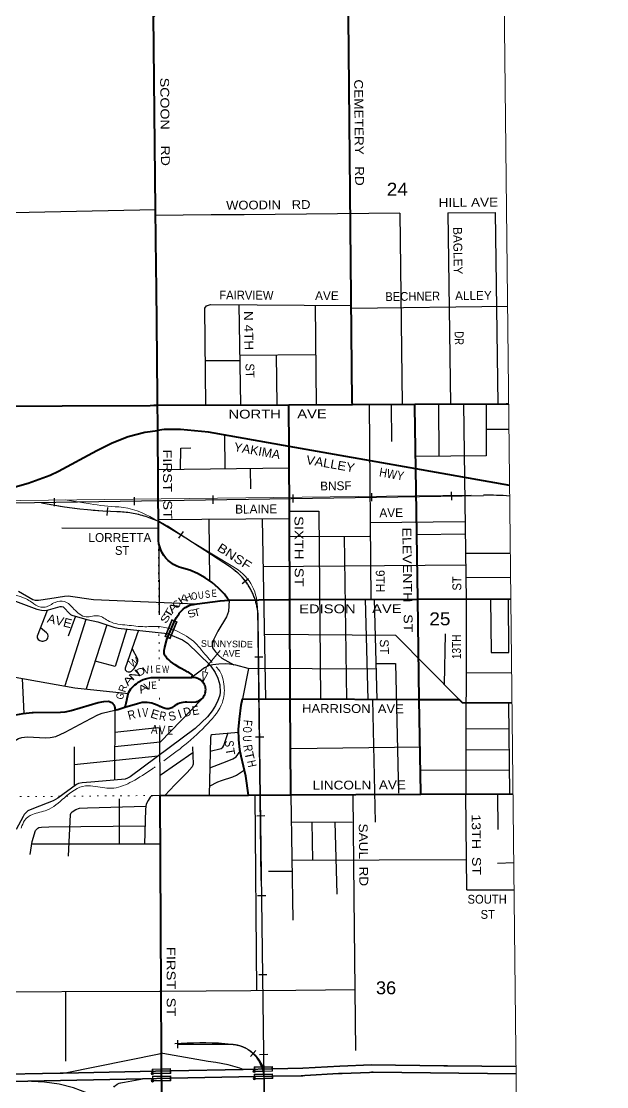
# Model space of a CAD drawing. Header units: feet. Extents: x -2 to 285336, y -549186 to -364975.
# Drawn here: x 246708 to 254670, y -436018 to -421539 of the extents above; entities that cross this region are included whole.
import ezdxf
from ezdxf.enums import TextEntityAlignment as Align

# ---------------------------------------------------------------- set-up
doc = ezdxf.new("R2010")
doc.units = ezdxf.units.FT
doc.header["$LTSCALE"] = 70
doc.header["$PDMODE"] = 32
doc.header["$PDSIZE"] = 35
doc.linetypes.add('DOTTED', pattern=[1.5, 0.3, -1.2])
for name, color, linetype, lineweight in [('18', 7, 'Continuous', 35), ('19', 7, 'Continuous', 25), ('26', 7, 'Continuous', 40), ('27', 7, 'Continuous', 13), ('29', 7, 'Continuous', 25), ('34', 7, 'Continuous', 25), ('39', 7, 'Continuous', 13), ('4', 7, 'Continuous', 13), ('55', 7, 'Continuous', 13), ('61', 7, 'Continuous', 13), ('7', 7, 'DOTTED', 13)]:
    doc.layers.add(name, color=color, linetype=linetype, lineweight=lineweight)
doc.layers.add('30', color=7, linetype='Continuous')

msp = doc.modelspace()

# ---------------------------------------------------------------- linework, layer by layer
at = {"layer": '18'}
msp.add_line((246798.09, -435942.89), (248353.86, -435911.76), dxfattribs=at)
for points in [[(247278.19, -435833.25), (247238.45, -435834.05), (246274.64, -435853.34), (244797.24, -435882.91), (244374.97, -435878.8), (243955.45, -435830.57), (243543.26, -435738.76), (243189.36, -435622.37), (242939.46, -435516.6), (242580, -435329.68), (242227.71, -435096.84), (241901.68, -434828.45), (241605.5, -434527.44), (241577.65, -434495.68), (239703.62, -432175.93), (239570.38, -432010.99), (239366.93, -431747.58), (239036.28, -431389.63), (238670.03, -431068.21), (238272.19, -430786.84), (237847.11, -430548.59), (237399.46, -430356.08), (235245, -429538.54), (234833.43, -429342.92)], [(246798.09, -435942.89), (244824.24, -435982.39), (244802.33, -435982.83), (244774.24, -435982.55), (244368.77, -435978.61), (243938.84, -435929.18), (243516.44, -435835.1), (243153.95, -435715.9), (242904.63, -435610.76), (242532.06, -435417.5), (242170.85, -435179.16), (241836.53, -434904.37), (241532.77, -434596.15), (241521.69, -434583.52), (241501.04, -434559.98), (241479.66, -434533.52), (239576.59, -432177.81)], [(247278.19, -435833.25), (248741.84, -435803.97), (249724.61, -435784.3)], [(249724.61, -435784.3), (250127.31, -435776.24), (250537.19, -435768.04), (251040.73, -435739.36), (251469.06, -435721.93), (252452.39, -435733.65), (252466.83, -435733.82), (252502.39, -435734.24), (253436.82, -435745.29)], [(248353.86, -435911.76), (248743.62, -435903.95), (250128.24, -435876.24), (250513.44, -435868.54), (250538.3, -435868.04), (250563.44, -435866.61), (251023.73, -435840.38), (251043.75, -435839.24), (251073.73, -435838.02), (251442.87, -435823), (251469.08, -435821.93), (251492.87, -435822.22), (253437.92, -435845.28)]]:
    msp.add_lwpolyline(points, dxfattribs=at)
at = {"layer": '19'}
for points in [[(247278.19, -435833.25), (247302.17, -435828.41), (248584.82, -435569.19), (248612.39, -435564.14)], [(249724.61, -435784.3), (249703.51, -435776.44), (249681.61, -435768.28), (249520.66, -435720.53), (249355.61, -435689.86), (249250.42, -435677.48), (248634.82, -435566.64), (248612.39, -435564.14)], [(248102.47, -436332.74), (248093.98, -436331.69), (248030.73, -436317.01), (247969.36, -436295.81), (247910.54, -436268.31), (247854.92, -436234.81), (247785.87, -436194.11), (247605.76, -436105.05), (247417.34, -436035.29), (247222.66, -435985.62), (247023.85, -435956.57), (246848.09, -435949.47), (246798.09, -435942.89)], [(247965.69, -436023.36), (247976, -436011.33), (247987.51, -436000.44), (247988.42, -435999.74), (248013.46, -435982.63), (248038.42, -435971.58), (248056.76, -435965.35), (248059.7, -435964.68), (248084.42, -435959.42), (248109.7, -435954.95), (248309.41, -435919.62), (248353.86, -435911.76)]]:
    msp.add_lwpolyline(points, dxfattribs=at)
at = {"layer": '26'}
for p, q in [((248561.2, -426757.83), (250345.98, -426750.1)), ((252060.56, -426742.68), (253302.58, -426737.3)), ((253302.58, -426737.3), (253337.7, -426737.23)), ((250359.12, -429396.39), (250348.79, -427316.23)), ((252100.55, -429390.47), (252073.86, -427622.7)), ((250365.84, -430750.75), (250359.12, -429396.39)), ((252100.55, -429390.47), (253366.85, -429386.16)), ((252121.2, -430758.22), (252100.55, -429390.47)), ((252140.62, -432043.72), (253396.03, -432037.41)), ((249797.92, -432055.2), (250372.3, -432052.38)), ((250372.3, -432052.38), (252140.62, -432043.72))]:
    msp.add_line(p, q, dxfattribs=at)
for points in [[(248561.2, -426757.83), (248560.2, -426660.29), (248554.68, -426123.37), (248544.85, -425166.02), (248541.88, -424876.66), (248533.88, -424098.35), (248506.75, -421457.61)], [(251210.07, -426746.36), (251209.76, -426716.66), (251155.98, -421482.5), (251155.59, -421445.17)], [(235370.44, -426853.87), (237873.89, -426856.35), (243231.73, -426778.8), (247261.66, -426762.94), (248460.88, -426758.23), (248510.88, -426758.03), (248561.2, -426757.83)], [(248563.2, -427097.88), (248562.62, -426999.08), (248561.2, -426757.83)], [(250345.98, -426750.1), (251210.07, -426746.36), (252060.56, -426742.68)], [(250348.79, -427316.23), (250346.16, -426786.68), (250345.98, -426750.1)], [(252073.86, -427622.7), (252061.15, -426781.2), (252060.56, -426742.68)], [(253300.14, -426737.32), (253302.58, -426737.3), (253323.93, -426737.08)], [(243241.9, -427999.99), (243352.29, -427997.35), (245865.74, -427956.95), (246201.3, -427939.52), (246295.57, -427928.24), (246625.77, -427866.04), (246801.5, -427817.99), (247098.48, -427705.41), (247213.91, -427651.68), (247736, -427370.93), (247944.69, -427266.07), (248163.2, -427183.61), (248389.13, -427124.44), (248563.2, -427097.88)], [(250348.79, -427316.23), (249253.74, -427121.69), (248871.13, -427087.67), (248652.18, -427086.25), (248620.01, -427089.21), (248563.2, -427097.88)], [(249532.92, -429408.13), (249512.5, -429381.73), (249469.8, -429326.55), (249390.16, -429242.2), (249302.14, -429166.63), (249206.7, -429100.67), (249104.89, -429045.05), (248997.82, -429000.38), (248886.67, -428967.15), (248855.44, -428957.67), (248814.66, -428941.12), (248775.84, -428920.39), (248739.39, -428895.72), (248705.73, -428867.37), (248675.21, -428835.66), (248648.17, -428800.93), (248624.91, -428763.57), (248605.69, -428723.98), (248590.71, -428682.6), (248580.13, -428639.88), (248574.08, -428596.29), (248571.56, -428519.35), (248563.2, -427097.88)], [(253349.94, -427849.43), (252073.86, -427622.7), (250348.79, -427316.23)], [(248794.67, -429683.83), (248820.64, -429640.59), (248835.73, -429615.48), (248852.85, -429590.59), (248856.9, -429584.71), (248881.27, -429556.22), (248908.48, -429530.44), (248938.23, -429507.64), (248951.03, -429499.25), (248974.91, -429485.88), (249000.06, -429475.08), (249026.2, -429466.97), (249048.32, -429462.58), (249073.42, -429459.49), (249098.32, -429456.09), (249412.37, -429413.29), (249469.27, -429409.05), (249532.92, -429408.13)], [(249532.92, -429408.13), (250339.68, -429396.46), (250359.12, -429396.39), (252100.55, -429390.47)], [(249027.19, -430458.36), (249035.19, -430432.45), (249025.56, -430420.71), (249012.32, -430407.63), (248997.78, -430396), (248982.11, -430385.95), (248965.47, -430377.6), (248948.05, -430371.04), (248863.02, -430326.32), (248798.67, -430286.38), (248738.85, -430239.94), (248713.96, -430216.28), (248688.92, -430192.47), (248667.93, -430167.52), (248665.93, -430164.49), (248660.34, -430153.72), (248655.9, -430142.42), (248652.68, -430130.72), (248650.69, -430118.74), (248649.97, -430106.63), (248650.51, -430094.5), (248652.32, -430082.5), (248654.24, -430074.6), (248660.05, -430044.77), (248687.71, -429938.76), (248703.73, -429896.01), (248794.67, -429683.83)], [(248116.97, -430861.29), (248123.22, -430840.8), (248134.05, -430805.23), (248156.63, -430700.52), (248163.14, -430677.69), (248172.43, -430654.41), (248184.1, -430632.23), (248198.03, -430611.39), (248214.06, -430592.12), (248253.73, -430555.25), (248272.76, -430540.96), (248297.68, -430522.3), (248322.76, -430506.57), (248329.53, -430502.33), (248363.2, -430485.84), (248398.41, -430472.96), (248434.78, -430463.83), (248471.9, -430458.56), (248509.37, -430457.19), (248520.69, -430457.55), (249026.38, -430458.36), (249027.19, -430458.36)], [(248116.97, -430861.29), (248288.53, -430809.92), (248319.86, -430800.13), (248352.04, -430793.68), (248384.72, -430790.62), (248417.54, -430791), (248450.14, -430794.8), (248482.16, -430801.99), (248482.64, -430802.15), (248507.53, -430810.29), (248532.64, -430820.88), (248637.68, -430865.19), (248651.89, -430870.24), (248666.64, -430874.29), (248681.73, -430876.78), (248697, -430877.67), (248712.28, -430876.97), (248727.4, -430874.67), (248742.2, -430870.8), (248756.52, -430865.41), (248770.19, -430858.55), (248783.07, -430850.3), (248791.58, -430843.72), (248800.24, -430836.67), (248820.11, -430822.86), (248841.31, -430811.21), (248863.61, -430801.85), (248886.78, -430794.86), (248910.54, -430790.33), (248934.65, -430788.31), (248958.84, -430788.83), (249022.23, -430790.67), (249085.47, -430785.87), (249090.86, -430785.15), (249104.12, -430781.09), (249120.26, -430774.43), (249135.62, -430766.12), (249150.03, -430756.26), (249163.32, -430744.94), (249175.36, -430732.3), (249186.01, -430718.46), (249195.16, -430703.59), (249202.7, -430687.84), (249208.55, -430671.39), (249212.66, -430654.42), (249214.96, -430637.12), (249215.45, -430619.67), (249214.1, -430602.26), (249210.95, -430585.09), (249206.02, -430568.34), (249199.36, -430552.2), (249191.06, -430536.84), (249181.19, -430522.44), (249169.87, -430509.14), (249157.23, -430497.1), (249143.39, -430486.45), (249128.52, -430477.31), (249112.78, -430469.76), (249096.33, -430463.91), (249079.36, -430459.81), (249076.38, -430459.41), (249027.19, -430458.36)], [(246634.56, -430965.28), (246731.24, -430945.43), (246854.87, -430933.31), (246868.85, -430932.76), (247239.89, -430926.58), (247304.43, -430922.23), (247368.16, -430911.16), (247387.98, -430906.29), (247752.93, -430798.78), (247831.66, -430783.94), (247894.81, -430778.08), (247906.16, -430781.31), (247917.1, -430785.71), (247927.53, -430791.22), (247937.33, -430797.8), (247946.38, -430805.37), (247954.59, -430813.84), (247961.87, -430823.12), (247968.14, -430833.11), (247973.33, -430843.71), (247977.39, -430854.78), (247980.27, -430866.23), (247981.93, -430877.91), (247982.37, -430889.7), (247981.8, -430899.37), (248019.49, -430890.49), (248116.97, -430861.29)], [(249797.92, -432055.2), (249763.39, -431795.87), (249698.61, -431523.7), (249680.93, -431437.64), (249664.8, -431300.36), (249663.1, -431162.14), (249675.86, -431024.51), (249697.83, -430834.15), (249714.52, -430747.98), (250365.84, -430750.75)], [(250372.3, -432052.38), (250372.17, -432024.96), (250365.84, -430750.75)], [(253382.47, -430805.57), (252708.84, -430801.46), (252666.68, -430760.54), (252121.2, -430758.22), (250365.84, -430750.75)], [(252140.62, -432043.72), (252140.29, -432022.27), (252121.2, -430758.22)], [(248608.18, -434719.77), (248594.89, -432060.48), (249797.92, -432055.2)], [(248613.44, -435772.75), (248612.39, -435564.14), (248608.18, -434719.77)], [(248619.07, -436347.19), (248617.08, -436076.12), (248613.44, -435772.75)]]:
    msp.add_lwpolyline(points, dxfattribs=at)
at = {"layer": '27'}
for p, q in [((249176.71, -430376.57), (249180.55, -430510.33)), ((249176.71, -430376.57), (249244.1, -430392.56)), ((249176.71, -430376.57), (249180.55, -430510.33)), ((249176.71, -430376.57), (249244.1, -430392.56)), ((249244.1, -430392.56), (249180.55, -430510.33)), ((249244.1, -430392.56), (249180.55, -430510.33))]:
    msp.add_line(p, q, dxfattribs=at)
msp.add_lwpolyline([(249210.27, -430385.18), (249227.97, -430310.57), (249413.09, -430091.54)], dxfattribs=at)
at = {"layer": '29'}
for p, q in [((248533.89, -424099.23), (243211.5, -424218.82)), ((249290.69, -424171.2), (248528.66, -424178.36)), ((251856.35, -424147.1), (251888.73, -426743.42)), ((252511.13, -424142.71), (252545.17, -426740.58)), ((249668.15, -425389.19), (249688.46, -426752.95)), ((250704.1, -425396.57), (250716.67, -426748.5)), ((251196.63, -425438.71), (253323.12, -425412.32)), ((249678.39, -426077), (250710.34, -426067.64)), ((250173.93, -426072.51), (250183.76, -426750.8)), ((249208.46, -426149.7), (249679.47, -426149.03)), ((251437.87, -426745.37), (251462.97, -429403.29)), ((251736.29, -426744.08), (251741.23, -427250.36)), ((252381.11, -426741.29), (252387.99, -427451.39)), ((253030.1, -427082.3), (253341.5, -427082.24)), ((249471.12, -427160.31), (249478.09, -427617.7)), ((248566.32, -427628.17), (250350.24, -427607.68)), ((249820.69, -427613.76), (249826.62, -427894.36)), ((248570.32, -428309.35), (250353.66, -428296.88)), ((249258.21, -428304.54), (249265.56, -429135.22)), ((249985, -428299.46), (250031.23, -430749.33)), ((251453.03, -428350.45), (252742.16, -428338.86)), ((247259.04, -428424.04), (248568.81, -428425.23)), ((250355.64, -428542.62), (251441.51, -428533.9)), ((251100.65, -428536.64), (251131.08, -430754.01)), ((252087.33, -428515), (252744.45, -428502.76)), ((248578.34, -428637.17), (248582.88, -429607.21)), ((252748.15, -428766.55), (253350.04, -428766.9)), ((252750.47, -428932.2), (249997.67, -428954.3)), ((252752.78, -429097.33), (253362.44, -429092.74)), ((251386.05, -429392.9), (251421.55, -430755.24)), ((251507.74, -429392.49), (251544.2, -430755.76)), ((247587.46, -429667.59), (247298.37, -430571.17)), ((247445.88, -429623.72), (247343.27, -429894.88)), ((247870.2, -429742.51), (247592.08, -430612.88)), ((252473.6, -429864.93), (252459.33, -430551.68)), ((249798.69, -430334.16), (249714.52, -430747.98)), ((253377.93, -430393.25), (252761.47, -430396.72)), ((246720.81, -430468.34), (246741.19, -430944.45)), ((251483.77, -430755.51), (251518.34, -432423.97)), ((253335.18, -430805.28), (253346.81, -432037.66)), ((247981.8, -430899.37), (247975.23, -431851.37)), ((252754.32, -431156), (253338.42, -431148.62)), ((247426.02, -431400.19), (247426.56, -431934.72)), ((252130.98, -431405.5), (250382.08, -431425.6)), ((252753.86, -431437.73), (253341.12, -431434.3)), ((248568.18, -431526.57), (247426.27, -431645.08)), ((248594.35, -431784.42), (249038.68, -431474.15)), ((252135.68, -431717.01), (253343.74, -431712.01)), ((252765.9, -433343.27), (252752.89, -432035.03)), ((253182.62, -432038.48), (253189.76, -432524.1)), ((248040.54, -432106.61), (248040.5, -432720.86)), ((249885.27, -432054.77), (249904.46, -434709.65)), ((250372.3, -432052.38), (250402.99, -433755.16)), ((251237.14, -433442.45), (251222.8, -432049.56)), ((250378.86, -432416.48), (251207.63, -432420.82)), ((250660.8, -432417.96), (250670.21, -432942.83)), ((250971.33, -432419.58), (250998.73, -433402.21)), ((248598.19, -432720.78), (246849.22, -432721.02)), ((252761.83, -432934.17), (250388.37, -432944)), ((253182.66, -432979.69), (253406.32, -432972.56)), ((250391.06, -433093.34), (250070.2, -433091.77)), ((252765.9, -433343.27), (253410.39, -433342.65)), ((251250.08, -434699.13), (251237.14, -433442.45)), ((247306.71, -434724.32), (247308.08, -435671.35)), ((251256.76, -435525.55), (251250.08, -434699.13))]:
    msp.add_line(p, q, dxfattribs=at)
for points in [[(251856.35, -424147.1), (249738.28, -424167), (249290.69, -424171.2)], [(252511.13, -424142.71), (253153.55, -424135.82), (253190.66, -426737.78)], [(249216.34, -426754.99), (249203.91, -425438.44), (249225.41, -425404.59), (249279.91, -425386.42), (251191.75, -425400.05)], [(253031.08, -426738.48), (253029.06, -427444.09), (252071.33, -427454.99)], [(252719.75, -426739.82), (252757.16, -429409.72), (252752.89, -432035.03)], [(248873.47, -427624.64), (248875.49, -427338.47), (249015.69, -427333.65)], [(250356.16, -428197.68), (250756.08, -428194.63), (250778.46, -430752.51)], [(246668.25, -429285.43), (246865.3, -429398.17), (246898.07, -429405.02), (246943.48, -429405.02), (247097.6, -429384.83), (247293.16, -429349.37), (247343.77, -429347.42), (247690.67, -429397.35), (249077.88, -429455)], [(246518.83, -429377.79), (246918.23, -429529.73), (246984.31, -429543.63), (247027.45, -429548.17), (247078.55, -429538.78), (247234.08, -429492.51), (247256.55, -429491.79), (247277.28, -429497.62), (247286.3, -429503.87), (247361.23, -429587.92), (247376.05, -429598.71), (247395.29, -429608.37), (247597.38, -429669.7), (247747.24, -429701.51), (247965.22, -429774.2), (248023.69, -429785.02), (248653.21, -429852.59), (248705.34, -429864.95), (248898.43, -429945.73), (248966.56, -429989.3), (249275.36, -430287.63), (249345.75, -430387.59), (249379.81, -430467.1), (249407.06, -430557.97), (249411.6, -430655.65), (249407.06, -430698.82), (249391.16, -430747.67), (249382.08, -430770.38), (249348.02, -430838.54), (249304.88, -430908.96), (249241.41, -430990.7), (249074.16, -431151.52), (248187.73, -431808.57), (248153.67, -431826.75), (248118.96, -431838.42), (247810.63, -431866.19), (247653.92, -431879.87)], [(249532.92, -429408.13), (249524.1, -429560.06), (249499.17, -429632.54), (249380.2, -429825.05), (249324.27, -429936.03), (249308.38, -429995.1), (249307.65, -430019.56), (249309.79, -430054.22), (249349.25, -430106.42), (249394.36, -430158.63), (249433.26, -430192.75), (249599.21, -430284.18)], [(253087.46, -429387.11), (253098.26, -430119.02), (253337.47, -430116.15), (253334.02, -429386.27)], [(247060.31, -429544.21), (246924.56, -429893.33), (246923.06, -429905.4), (246925.33, -429916.76), (246938.96, -429939.47), (246958.26, -429955.38), (246987.11, -429962.9), (247004.8, -429964.46), (247020.7, -429959.92), (247044.46, -429948.45), (247060.35, -429937.09), (247068.38, -429920.16), (247072.83, -429896.46), (247067.25, -429867.91), (247052.49, -429848.63), (246968.14, -429781.26)], [(248141.17, -429797.63), (247984.97, -430308.72), (247713.45, -430233.07)], [(248299.73, -429814.65), (248121.35, -430331.9), (248120.83, -430350.63), (248132.19, -430366.54), (248143.54, -430375.62), (248161.73, -430381.62), (248186.68, -430380.17), (248207.12, -430368.81), (248243.56, -430333.19), (248277.51, -430275.67), (248293.4, -430237.04), (248292.84, -430207.02), (248213.7, -430064.11)], [(252666.68, -430760.54), (251800.27, -429887.84), (250019.57, -429873.26)], [(244182.31, -432112.2), (244172.26, -431815.51), (244174.64, -431561.75), (244182.39, -431510.95), (244191.48, -431472.33), (244231.46, -431361.61), (244433.21, -430956.84), (244572.94, -430732.87), (244591.11, -430710.16), (244750.05, -430617.01), (244838.61, -430578.39), (244945.33, -430537.5), (245033.88, -430501.15), (245115.62, -430467.08), (245297.27, -430413.69), (245423.17, -430379.62), (245837.33, -430297.29), (245905.8, -430291.01), (245997.7, -430312.33), (246240.55, -430382.84), (247435.89, -430595.65), (248163.84, -430675.94)], [(251533.14, -430342.26), (249792.14, -430334.13), (249626.27, -430288.16), (249541.35, -430275.66), (249480.95, -430269.99), (249392.39, -430274.53), (249313.01, -430282.98), (249260.69, -430294.98), (249197.11, -430327.62), (249027.19, -430458.36)], [(251531.07, -430264.99), (251797.02, -430264.48), (251836.35, -432028.5)], [(249161.52, -430752.11), (248595.4, -431336.58), (247978.37, -431396.9)], [(245292.74, -432398.07), (245589.01, -432190.85), (246023.78, -431884.62), (246257.76, -431743.8), (246303.06, -431699.17), (246457.69, -431444.52), (246507.53, -431384.86), (246543.86, -431354.19), (246623.33, -431311.03), (246671.02, -431286.04), (246716.42, -431271.27), (246789.08, -431262.76), (247039.59, -431277.28), (247100.17, -431272.41), (247175.09, -431257.64), (247305.55, -431201.8), (247575.05, -431054.38), (247747.3, -430965.72), (247806.33, -430943), (247981.8, -430899.37)], [(248594.89, -432060.48), (248593.13, -431157.11), (248586.32, -431145.75), (248561.24, -431140.53), (247979.69, -431204.84)], [(249663.64, -431205.71), (249299.08, -431236.12), (249283.41, -431246.84), (249281.3, -431276.18), (249262.86, -432057.55)], [(249276.99, -431458.89), (249426.47, -431421.19), (249449.17, -431405.87), (249462.28, -431383.02), (249514.46, -431218.15)], [(249035.67, -431397.5), (249045, -431635.32), (249033.41, -431671.24), (248965.8, -431749.56), (248796.57, -431914.38), (248661.28, -432061.03)], [(249271.63, -431685.83), (249507.7, -431592.54), (249585.63, -431562.12), (249628.55, -431533.09), (249685.46, -431459.71)], [(249265.84, -431931.38), (249381.05, -431873.85), (249431.26, -431856.73), (249585.19, -431805.88), (249635.36, -431782.98), (249743.35, -431711.66)], [(247653.92, -431879.87), (247533.8, -431890.36), (247486.11, -431898.3), (247460.32, -431910.2), (247204.55, -432095.94), (247143.21, -432131.83), (246875.43, -432235.29), (246798.11, -432269.73), (246773.13, -432292.45), (246748.15, -432317.44), (246732.26, -432344.7), (246639.17, -432524.17)], [(248594.89, -432060.48), (248497.03, -432063.98), (248472.78, -432068.09), (248459.16, -432083.99), (248433.32, -432126.29), (248406.93, -432177.13), (248398.02, -432244.38), (248385.01, -432720.81)], [(247348.35, -432883.88), (247378.79, -432318.27), (247385.14, -432295.27), (247398.77, -432281.64), (247450.48, -432249.92), (247500.95, -432233.93), (247608.59, -432227.01), (248403.08, -432206.16)], [(246829.36, -432862.94), (246854.26, -432684.97), (246901.49, -432538.35), (246931.01, -432504.27), (246944.64, -432497.45), (246983.24, -432490.64), (247081.38, -432487.84), (248391.8, -432472.29)], [(245921.72, -434729.17), (248585.35, -434719.85), (248608.18, -434719.77)], [(248610.35, -434719.76), (250441.36, -434705.45), (251250.08, -434699.13)]]:
    msp.add_lwpolyline(points, dxfattribs=at)
at = {"layer": '34'}
for p, q in [((249319.13, -428094.97), (249317.35, -427984.37)), ((250404.82, -428080.13), (250403.04, -427969.53)), ((251476.85, -428060.28), (251475.07, -427949.69)), ((252562.54, -428045.44), (252560.76, -427934.85)), ((247161.4, -428129.65), (247159.63, -428019.05)), ((248247.1, -428114.81), (248245.32, -428004.21)), ((247878.38, -428144.31), (247872.88, -428254.78)), ((248908.25, -428471.18), (248847.9, -428563.88)), ((249799.36, -429115.04), (249711.72, -429182.53)), ((249993.21, -430180.72), (249882.61, -430182.13)), ((250004.4, -431266.45), (249893.8, -431267.86)), ((250020.64, -432338.54), (249910.04, -432339.95)), ((250031.83, -433424.28), (249921.23, -433425.69)), ((250048.07, -434496.37), (249937.47, -434497.78)), ((248835.34, -435494.81), (248835.25, -435384.2)), ((249824.8, -435606.17), (249899.02, -435524.16)), ((250059.27, -435582.11), (249948.66, -435583.51)), ((250008.02, -435846.05), (250007.62, -435814.92))]:
    msp.add_line(p, q, dxfattribs=at)
at = {"layer": '34', "lineweight": 13}
for p, q in [((247305.96, -428044.49), (247643.75, -428096.94)), ((247305.96, -428044.49), (247643.75, -428096.94)), ((248509.34, -428302.15), (249584.6, -428950.47)), ((248509.34, -428302.15), (249584.6, -428950.47)), ((248779.78, -428454.49), (249553.53, -428958.25)), ((248779.78, -428454.49), (249553.53, -428958.25)), ((249919.85, -429493.64), (249963.62, -433214.3)), ((249919.85, -429493.64), (249963.62, -433214.3))]:
    msp.add_line(p, q, dxfattribs=at)
at = {"layer": '34'}
for points in [[(226994.03, -427196.5), (238228.67, -428242.34), (238232.14, -428242.62), (238304.49, -428247.12), (238376.54, -428249.94), (238448.67, -428251.52), (238521.27, -428252.29), (238593.57, -428251.4), (238975.4, -428239.89), (238890.24, -428242.99), (243355.32, -428136.22), (245302.61, -428104.93), (246301.8, -428088.87), (252993.35, -427981.31)], [(249660.07, -429043.05), (249649.21, -429033.31), (249638.28, -429023.64), (249627.09, -429014.23), (249615.75, -429004.9), (249604.31, -428995.92), (249592.63, -428987.09), (249580.86, -428978.43), (249568.93, -428969.95), (249556.82, -428961.79), (249552.92, -428959.17), (248779.17, -428455.41), (248758.86, -428441.62), (248737.95, -428428.06), (248716.89, -428414.91), (248695.54, -428402.05), (248674.04, -428389.46), (248652.24, -428377.44), (248630.28, -428365.7), (248608.02, -428354.39), (248585.63, -428343.35), (248563.07, -428332.88), (248540.35, -428322.68), (248517.49, -428312.92), (248494.32, -428303.58), (248471.15, -428294.65), (248447.69, -428286.02), (248424.21, -428277.95), (248400.42, -428270.16), (248376.63, -428262.94), (248352.69, -428255.99), (248328.74, -428249.49), (248304.49, -428243.39), (248280.22, -428237.88), (248255.94, -428232.64), (248231.37, -428227.83), (248206.93, -428223.45), (248182.33, -428219.49), (248157.58, -428216.1), (248132.96, -428213), (248108.19, -428210.32), (248083.26, -428208.21), (248058.45, -428206.38), (248033.66, -428204.99), (248008.68, -428204.16), (247920.18, -428201.06), (247815.65, -428195.85), (247710.89, -428188.75), (247606.01, -428179.18), (247501.96, -428168.54), (247397.68, -428156.02), (247293.29, -428141.01), (247189.74, -428124.95), (247086.54, -428107.12), (246983.22, -428086.8)], [(250006.72, -435743.77), (250004.36, -435558.46), (249929.3, -429654.39), (249929.15, -429639.72), (249928.66, -429625.15), (249927.92, -429610.58), (249927.01, -429595.93), (249925.77, -429581.36), (249924.27, -429566.87), (249922.61, -429552.31), (249920.62, -429537.83), (249918.38, -429523.43), (249915.88, -429508.96), (249913.13, -429494.65), (249910.21, -429480.34), (249906.96, -429466.04), (249903.46, -429451.9), (249899.71, -429437.75), (249895.79, -429423.7), (249891.53, -429409.65), (249887.12, -429395.77), (249882.37, -429381.89), (249877.44, -429368.18), (249872.27, -429354.46), (249866.84, -429340.92), (249861.16, -429327.46), (249855.32, -429314.09), (249849.15, -429300.81), (249842.8, -429287.6), (249836.21, -429274.56), (249829.45, -429261.62), (249822.36, -429248.84), (249815.08, -429236.14), (249807.65, -429223.6), (249799.97, -429211.16), (249792.05, -429198.89), (249783.87, -429186.69), (249775.6, -429174.68), (249767, -429162.83), (249758.23, -429151.14), (249749.3, -429139.53), (249740.2, -429128.19), (249730.77, -429116.93), (249721.25, -429105.83), (249711.48, -429094.99), (249701.63, -429084.23), (249691.45, -429073.64), (249681.18, -429063.31), (249670.74, -429053.14), (249660.07, -429043.05)], [(248834.19, -435440.22), (249508.2, -435439.68), (249513.45, -435439.43), (249522.1, -435439.15), (249530.72, -435438.97), (249539.39, -435439), (249548, -435439.14), (249556.67, -435439.47), (249565.26, -435439.93), (249573.9, -435440.52), (249582.49, -435441.29), (249591.08, -435442.21), (249599.64, -435443.24), (249608.21, -435444.49), (249616.77, -435445.83), (249625.27, -435447.35), (249633.75, -435448.98), (249642.19, -435450.82), (249650.6, -435452.78), (249658.96, -435454.85), (249667.31, -435457.09), (249675.61, -435459.48), (249683.9, -435462.05), (249692.1, -435464.68), (249700.29, -435467.53), (249708.38, -435470.5), (249716.47, -435473.59), (249724.44, -435476.82), (249732.41, -435480.24), (249740.31, -435483.74), (249748.11, -435487.42), (249755.88, -435491.17), (249763.61, -435495.14), (249771.2, -435499.2), (249778.73, -435503.37), (249786.26, -435507.71), (249793.62, -435512.19), (249800.95, -435516.74), (249808.17, -435521.47), (249815.39, -435526.31), (249822.42, -435531.25), (249829.4, -435536.36), (249836.29, -435541.55), (249843.13, -435546.86), (249849.81, -435552.33), (249856.45, -435557.9), (249862.97, -435563.56), (249869.38, -435569.37), (249875.66, -435575.26), (249881.87, -435581.26), (249888.01, -435587.35), (249893.98, -435593.59), (249899.87, -435599.9), (249905.64, -435606.36), (249911.34, -435612.88), (249916.85, -435619.51), (249922.3, -435626.21), (249927.6, -435633.01), (249932.8, -435639.94), (249937.85, -435646.92), (249942.83, -435654.01), (249947.62, -435661.16), (249952.35, -435668.44), (249956.89, -435675.77), (249961.35, -435683.18), (249965.66, -435690.62), (249969.86, -435698.21), (249973.88, -435705.86), (249977.79, -435713.52), (249981.6, -435721.33), (249985.24, -435729.13), (249988.76, -435737.03), (249992.09, -435745.03), (249992.77, -435746.71)], [(250012.96, -436234.7), (250008.9, -435915.71)]]:
    msp.add_lwpolyline(points, dxfattribs=at)
at = {"layer": '34', "lineweight": 13}
for points in [[(226997.65, -427157.76), (232572.92, -427676.6), (237870.48, -428171.62), (238504.48, -428213.3), (244006.45, -428081.74), (252825.02, -427976.83)], [(243354.54, -428137.33), (245302.63, -428106.02), (246301.82, -428089.96), (252993.37, -427982.4)], [(243354.54, -428137.33), (245302.63, -428106.02), (246301.82, -428089.96), (252993.37, -427982.4)], [(249930.4, -429654.37), (250005.46, -435558.44), (250014.06, -436234.68), (250058.31, -439715.64), (250105.35, -443415.41)], [(249930.4, -429654.37), (250005.46, -435558.44), (250014.06, -436234.68), (250058.31, -439715.64), (250105.35, -443415.41)], [(248834.2, -435441.31), (249508.23, -435440.77), (249494.25, -435440.39)], [(248834.2, -435441.31), (249508.23, -435440.77), (249494.25, -435440.39)]]:
    msp.add_lwpolyline(points, dxfattribs=at)
at = {"layer": '34'}
msp.add_arc((253060.51, -432190.69), 4210.4, 86.03465, 90.914, dxfattribs=at)
at = {"layer": '34', "lineweight": 13}
for centre, radius, start, end in [((248177.55, -422189.9), 6015.52, 258.55045, 268.39173), ((248177.55, -422189.9), 6015.52, 258.55045, 268.39173), ((248233.56, -424409.89), 3733.93, 260.91152, 266.92189), ((248233.56, -424409.89), 3733.93, 260.91152, 266.92189), ((247969.6, -429631.05), 1428.53, 55.4487, 88.43069), ((247969.6, -429631.05), 1428.53, 55.4487, 88.43069), ((247945.32, -429168.29), 1033.77, 56.87347, 85.18679), ((247945.32, -429168.29), 1033.77, 56.87347, 85.18679), ((249091.75, -429658.32), 838.66, 0.27033, 56.59069), ((249091.75, -429658.32), 838.66, 0.27033, 56.59069), ((249288.63, -429507.4), 630.77, 0.52314, 62.09073), ((249288.63, -429507.4), 630.77, 0.52314, 62.09073), ((249534.58, -435933.99), 493.92, 17.31389, 93.05799), ((249534.58, -435933.99), 493.92, 17.31389, 93.05799)]:
    msp.add_arc(centre, radius, start, end, dxfattribs=at)
at = {"layer": '34'}
for points in [[(250068.21, -443487.57), (249977.5, -443672.86), (249779.53, -443780.59), (249483.08, -443739.09), (248900.45, -443524.65), (247156.92, -442816.5), (243671.48, -441424.31), (238565.58, -439409.91), (233747.07, -437493.57), (228242.54, -435879.4), (226638.04, -435261.44), (224052.35, -434211.95), (222040.75, -432971.27), (221731.64, -432835.02)], [(248797.01, -435428.99), (249476.93, -435429.72), (249794.72, -435514.03), (249972.24, -435740.89), (249995.87, -436228.42), (250006.88, -437365.44), (250028.92, -439942.21), (250062.39, -442715.57), (250067.84, -443515.63), (250226.67, -443940.73), (250628.38, -444198.54), (252054.79, -444772.32), (253292.09, -445387.77), (253534.79, -445537.27)]]:
    msp.add_spline(points, degree=3, dxfattribs=at)
at = {"layer": '39'}
for points in [[(245308.68, -429189.45), (245515.79, -429206.28), (245726.73, -429174.89), (245840.25, -429232.5), (245989.2, -429340.68), (246155.98, -429312.74), (246322.56, -429300.84), (246512.81, -429317.31), (246678.75, -429353.54), (246790.46, -429397.08), (246867.02, -429447.09)], [(246868.98, -429448.37), (246915.7, -429478.89), (247031.7, -429500.43), (247168.89, -429436.02), (247295.35, -429425.6), (247424.33, -429527.52), (247591.35, -429633.94), (247755.97, -429618), (247905.34, -429694.11), (248145.27, -429745.32), (248389.6, -429766.5), (248586.1, -429765), (248781.87, -429808.2)], [(248781.87, -429808.2), (249048.65, -429963.45), (249224.45, -430164.22), (249305.29, -430253.34)], [(249359.97, -430313.98), (249388.46, -430346.79), (249467.59, -430580.41), (249442.72, -430794.66), (249248.5, -431078.91), (248931.84, -431373.62), (248645.77, -431587.2)], [(248526.83, -431671.49), (248490.51, -431696.81), (248215.56, -431869.74), (247965.77, -431958.78), (247715.43, -431937.52), (247581.2, -431929.78), (247294.38, -432090.53), (247055.57, -432259.92), (246858.3, -432319.55), (246753, -432398.41), (246707.85, -432502.25)]]:
    msp.add_spline(points, degree=3, dxfattribs=at)
at = {"layer": '4'}
msp.add_lwpolyline([(0, -366365.25), (31582.88, -366343.53), (63165.7, -366278.36), (94748.41, -366169.75), (126330.93, -366017.71), (157911.89, -365844.7), (189495.2, -365583.27), (221076.83, -365300.9), (252658.04, -364975.08), (254669.81, -547785.08), (222837.13, -548113.49), (191004.05, -548398.11), (159170.58, -548638.96), (127336.83, -548836), (95502.83, -548989.27), (63668.65, -549098.74), (31834.35, -549164.42), (0, -549186.32)], close=True, dxfattribs=at)
at = {"layer": '55'}
for points in [[(248488.09, -435777.7), (248738.03, -435772.26), (248739.44, -435837.24), (248489.5, -435842.68)], [(248730.2, -435780.42), (248496.25, -435785.52), (248497.32, -435834.51), (248731.27, -435829.41)], [(249874.57, -435749.17), (250124.5, -435742.99), (250126.1, -435807.98), (249876.17, -435814.15)], [(250116.7, -435751.18), (249882.76, -435756.96), (249883.96, -435805.95), (250117.9, -435800.18)], [(248489.9, -435876.65), (248739.84, -435871.21), (248741.25, -435936.19), (248491.31, -435941.63)], [(248498.06, -435884.47), (248732.01, -435879.37), (248733.08, -435928.36), (248499.13, -435933.46)], [(249875.93, -435848.58), (250125.86, -435842.4), (250127.46, -435907.39), (249877.53, -435913.56)], [(249884.12, -435856.37), (250118.06, -435850.59), (250119.26, -435899.59), (249885.32, -435905.36)]]:
    msp.add_lwpolyline(points, close=True, dxfattribs=at)
for p in [(249876.05, -435809.15), (248489.39, -435837.68), (248491.2, -435936.63), (249877.41, -435908.56)]:
    msp.add_point(p, dxfattribs=at)
at = {"layer": '61'}
for p, q in [((248826.25, -429699.35), (248730.72, -429930.38)), ((248730.72, -429930.38), (248661.41, -429901.71))]:
    msp.add_line(p, q, dxfattribs=at)
msp.add_lwpolyline([(248661.41, -429901.71), (248756.95, -429670.69), (248826.25, -429699.35)], dxfattribs=at)
msp.add_lwpolyline([(248671.86, -429897.37), (248761.28, -429681.14), (248815.79, -429703.68), (248726.38, -429919.92)], close=True, dxfattribs=at)
at = {"layer": '7'}
for p, q in [((248578.41, -429575.64), (248561.82, -427022.88)), ((248582.52, -430207.73), (248579.5, -429742.51)), ((248584.43, -430501.01), (248583.97, -430430.24)), ((248586.76, -430860.04), (248585.52, -430669.58)), ((248596.46, -432351.78), (248589.75, -431318.57)), ((253390.62, -432037.46), (253381.42, -432037.59)), ((253399.27, -432037.55), (253399.15, -432037.55)), ((248616.29, -435771.83), (248599.79, -432930.16)), ((248616.88, -435871.7), (248616.7, -435840.83))]:
    msp.add_line(p, q, dxfattribs=at)
for points in [[(248559.43, -426688.66), (248505.71, -421461.86), (248523.98, -421473.29)], [(235370.44, -426853.76), (237873.89, -426856.35), (243231.73, -426778.8), (248561.2, -426757.83), (253337.69, -426736.32)], [(253396.03, -432037.41), (248599.73, -432060.06), (243280.6, -432104.54)], [(248778.02, -456461.77), (248704.08, -453284.35), (248787.43, -448005.69), (248721.18, -442701.54), (248625.56, -437367.47), (248617.28, -435941.6)]]:
    msp.add_lwpolyline(points, dxfattribs=at)

# ---------------------------------------------------------------- texts
at = {"layer": '27'}
for s, rotation, width, p in [('SCOON    RD', 270.589, 1.2, (248596.41, -422306.61)), ('CEMETERY   RD', 270.589, 1.15, (251234.68, -422329.3)), ('NORTH    AVE', 0.248, 1.25, (249525.18, -426938.28)), ('YAKIMA', 349.926, 1.05, (249591.85, -427378.94)), ('FIRST  ST', 270.372, 1.25, (248633.68, -427357.33)), ('VALLEY', 349.926, 1.1, (250574.1, -427552.81)), ('HWY', 349.926, 0.9, (251568.78, -427721.84)), ('SIXTH  ST', 270.284, 1.25, (250423.23, -428262.86)), ('ELEVENTH   ST', 270.865, 1.2, (251889.9, -428420.14)), ('EDISON    AVE', 0.195, 1.25, (250486.74, -429585.14)), ('HARRISON  AVE', 359.756, 1.1, (250526.56, -430936.24)), ('LINCOLN  AVE', 0.281, 1.15, (250668.27, -431980.93)), ('FIRST  ST', 270.168, 1.25, (248684.09, -434116.79))]:
    msp.add_text(s, height=120, rotation=rotation, dxfattribs=dict(at, width=width)).set_placement(p)
for s, height, rotation, width, p in [('U', 100, 7.046, 0.8, (249155.68, -429385.87)), ('S', 100, 6.243, 0.8, (249246.26, -429374.16)), ('E', 100, 5.197, 0.8, (249335.91, -429362.23)), ('K', 100, 33.609, 1.4, (248933.17, -429436.1)), ('O', 100, 9.046, 0.8, (249066.83, -429399.43)), ('T', 100, 58.735, 1.55, (248753.52, -429605.78)), ('A', 100, 51.362, 1.65, (248807.85, -429538.28)), ('S', 100, 23.878, 1.2, (249042.79, -429633.41)), ('T', 100, 13.046, 1.1, (249107.92, -429620.69)), ('S', 100, 56.147, 1.45, (248706.3, -429681.97)), ('V', 100, 15.53, 1.05, (248422.52, -430402.96)), ('E', 100, 0.086, 0.7, (248569.84, -430390.67)), ('N', 100, 42.144, 1.6, (248279.47, -430458.78)), ('D', 100, 29.7, 1.25, (248355.91, -430420.26)), ('A', 100, 53.394, 1.55, (248199.76, -430525.57)), ('A', 100, 32.144, 1.45, (248386.14, -430645.37)), ('V', 100, 19.7, 1.15, (248445.59, -430620.39)), ('E', 100, 4.531, 0.8, (248516.39, -430611.76)), ('G', 100, 74.407, 0.85, (248098.54, -430721.92)), ('V', 120, 1.234, 0.75, (248394.73, -430991.94)), ('D', 120, 15.251, 0.9, (248981.22, -430980.22)), ('E', 120, 9.802, 0.9, (249086.88, -430963.83)), ('R', 120, 14.932, 0.9, (248223.45, -431020.32)), ('E', 120, 342.866, 1.05, (248508.6, -431013.61)), ('R', 120, 349.987, 0.8, (248621.51, -431040.74)), ('S', 120, 12.72, 0.95, (248772.33, -431038.81)), ('A', 120, 353.866, 0.85, (248513.71, -431222.19)), ('V', 120, 356.987, 0.8, (248619.35, -431230.33)), ('E', 120, 358.72, 0.7, (248734.95, -431235.07)), ('O', 120, 268.512, 0.65, (249722.64, -431164.48)), ('F', 120, 265.109, 0.8, (249728.78, -431068.59)), ('U', 120, 272.62, 0.7, (249721.73, -431289.62)), ('S', 120, 274.449, 0.8, (249477.56, -431361.33)), ('R', 120, 279.766, 0.8, (249733.54, -431428.09)), ('T', 120, 282.457, 1.1, (249752.82, -431530.99)), ('H', 120, 281.767, 0.8, (249786.19, -431639.54))]:
    msp.add_text(s, height=height, rotation=rotation, dxfattribs=dict(at, width=width)).set_placement(p, align=Align.CENTER)
for s, height, rotation, p in [('C', 100, 44.438, (248854.09, -429497.14)), ('H', 100, 21.878, (248994.33, -429412.85)), ('W', 100, 29.7, (248262.86, -430292.34)), ('I', 100, 3.693, (248483.94, -430394.33)), ('R', 100, 72.169, (248134.82, -430619.53)), ('I', 120, 14.282, (248324.21, -430997.88)), ('I', 120, 18.907, (248881.93, -431008.3)), ('T', 120, 279.881, (249491.4, -431473.71))]:
    msp.add_text(s, height=height, rotation=rotation, dxfattribs=at).set_placement(p, align=Align.CENTER)
for s, p in [('SUNNYSIDE', (249150.84, -430039.98)), ('AVE', (249447.56, -430172.39))]:
    msp.add_text(s, height=90.25, rotation=359.17, dxfattribs=at).set_placement(p)
at = {"layer": '27', "width": 0.6}
msp.add_text('W', height=100, dxfattribs=at).set_placement((248670.52, -430393.94), align=Align.CENTER)
at = {"layer": '30'}
for s, rotation, width, p in [('WOODIN   RD', 0.538, 1.1, (249494.4, -424099.29)), ('HILL AVE', 0.538, 1.15, (252383.38, -424063.28)), ('FAIRVIEW', 359.592, 0.95, (249399.98, -425317.95)), ('BECHNER', 0.711, 0.95, (251658.92, -425341.2)), ('N 4TH', 270.853, 1.15, (249736.68, -425476.63)), ('DR', 270.751, 0.8, (252602.24, -425753.66)), ('ST', 270.853, 0.95, (249756.65, -426189.73)), ('ST', 359.948, 0.95, (247981.32, -428789.95)), ('ST', 89.907, 0.95, (252691.53, -429275.87)), ('AVE', 346.172, 1.05, (247050.75, -429706.66)), ('13TH', 89.907, 0.85, (252685.86, -430207.28)), ('13TH  ST', 270.57, 1.2, (252833.4, -432317.42)), ('SAUL  RD', 270.59, 1.15, (251297.86, -432442.05)), ('SOUTH', 0.054, 0.95, (252776.82, -433530.65)), ('ST', 0.054, 0.95, (252954.46, -433736.51))]:
    msp.add_text(s, height=120, rotation=rotation, dxfattribs=dict(at, width=width)).set_placement(p)
for s, rotation, p in [('BAGLEY', 270.751, (252581.21, -424336.17)), ('AVE', 359.592, (250703.29, -425326.57)), ('ALLEY', 0.711, (252608.02, -425328.85)), ('BLAINE', 0.401, (249616.9, -428229.2)), ('AVE', 0.515, (251578.62, -428278.75)), ('LORRETTA', 359.948, (247620.59, -428614.41)), ('9TH', 270.541, (251529.17, -428995.93)), ('ST', 271.493, (251582.99, -429939.89))]:
    msp.add_text(s, height=120, rotation=rotation, dxfattribs=at).set_placement(p)
at = {"layer": '34'}
msp.add_text('BNSF', height=120, rotation=0.921, dxfattribs=at).set_placement((250773.55, -427915.45))
at = {"layer": '34', "width": 1.2}
msp.add_text('BNSF', height=120, rotation=326.933, dxfattribs=at).set_placement((249359.84, -428723.38))
at = {"layer": '7'}
for s, width, p in [('24', 1.1, (251678.38, -423909.1)), ('25', 1.1, (252257.46, -429747.44)), ('36', 1.05, (251531.67, -434761.59))]:
    msp.add_text(s, height=175.5, dxfattribs=dict(at, width=width)).set_placement(p)

doc.saveas('drawing.dxf')
